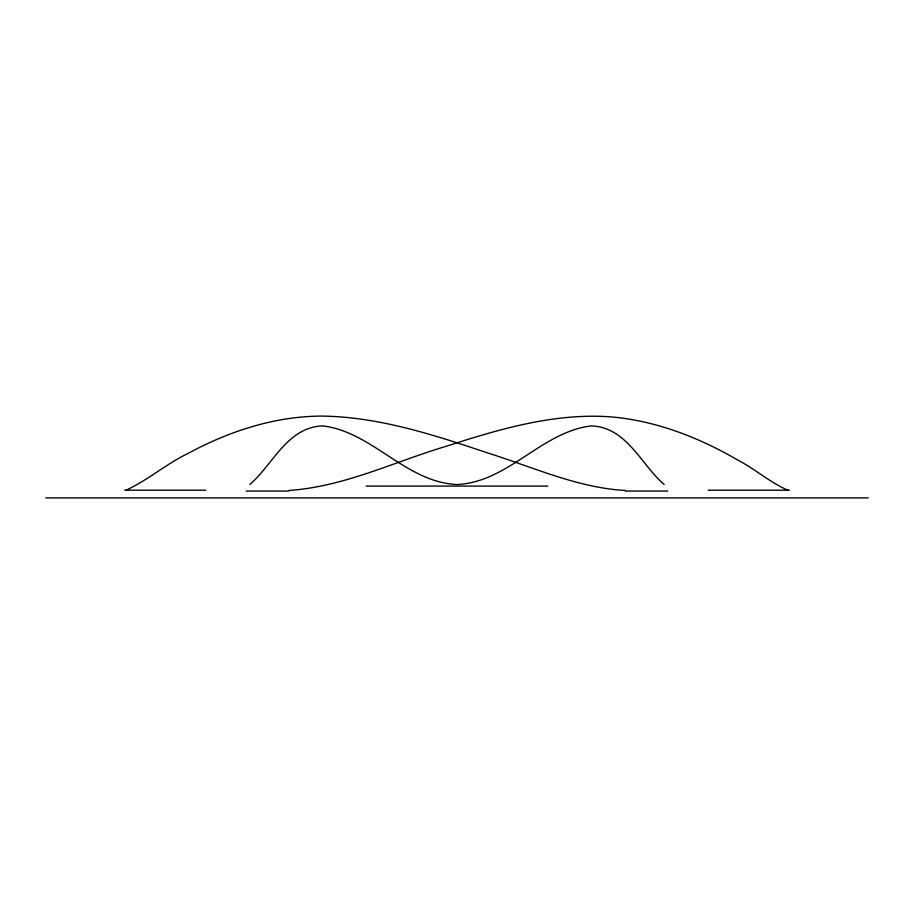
<?xml version="1.0" encoding="UTF-8"?>
<svg xmlns="http://www.w3.org/2000/svg" width="914" height="914" viewBox="0 0 914 914"><rect width="100%" height="100%" fill="white"/><g stroke="black" fill="none" stroke-linecap="round" stroke-linejoin="round"><path stroke-width="1.37" d="M249.819 484.534C272.92 464.712 287.099 427.226 322.676 425.89C372.581 431.819 405.736 482.272 457 484.534C508.264 482.272 541.419 431.819 591.324 425.89C626.901 427.226 641.08 464.712 664.181 484.534M125.504 490.475C147.554 480.387 166.348 463.844 188.318 453.275C229.323 431.111 275.08 416.213 322.014 416.087C379.47 416.898 434.698 435.155 488.636 453.275C533.57 467.34 577.819 487.916 625.473 490.475M288.527 490.475C343.424 486.956 393.945 461.901 445.975 446.34C499.318 429.134 554.798 412.614 611.489 416.921C656.435 420.897 699.313 437.623 738.055 460.222C755.467 469.225 770.479 482.843 788.496 490.475M366.114 486.088L547.886 486.088M124.784 490.201L205.776 490.201M708.224 490.201L789.216 490.201M246.186 491.069L288.527 491.069M625.473 491.069L667.814 491.069M45.7 497.913L868.3 497.913"/></g></svg>
